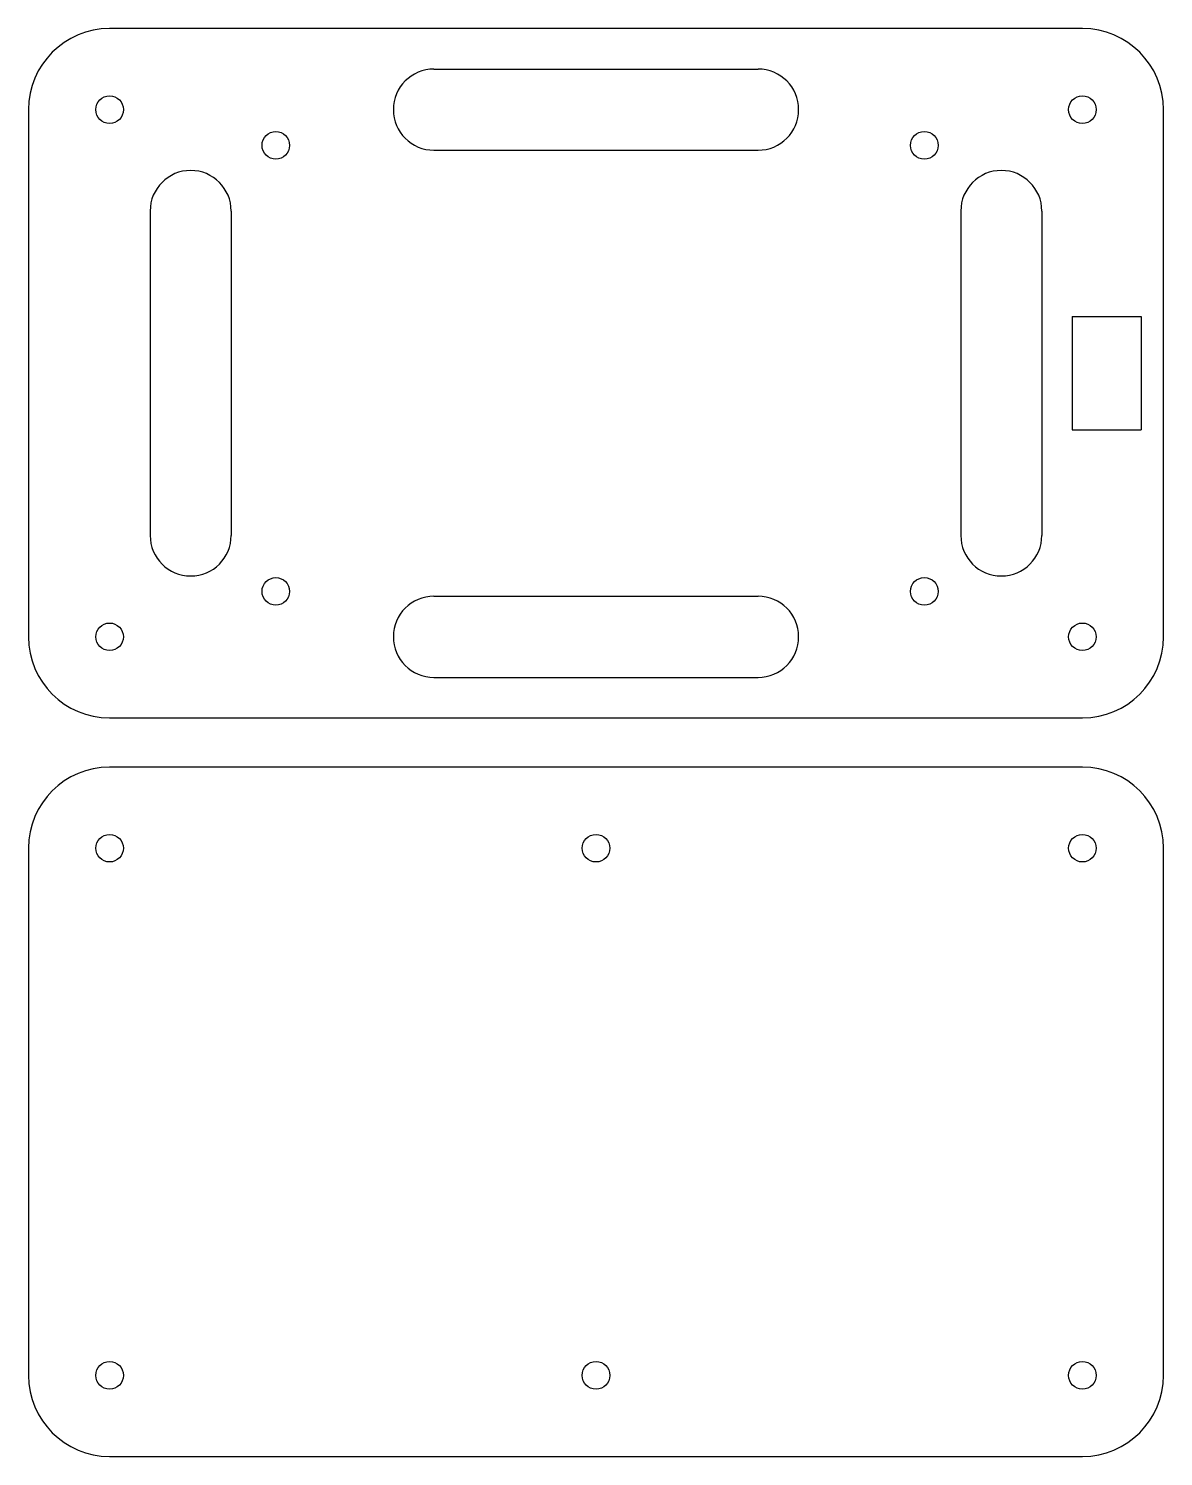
# Model space of a CAD drawing. Header units: millimetres. Extents: x -70 to 70, y -134 to 42.
import ezdxf

# ---------------------------------------------------------------- set-up
doc = ezdxf.new("R2010")
doc.units = ezdxf.units.MM

msp = doc.modelspace()

# ---------------------------------------------------------------- linework, layer by layer
at = {"color": 7, "linetype": 'Continuous', "lineweight": 25}
for p, q in [((60, 42.5), (-60, 42.5)), ((-20, 37.5), (20, 37.5)), ((-70, 32.5), (-70, -32.5)), ((70, -32.5), (70, 32.5)), ((-20, 27.5), (20, 27.5)), ((-55, 20), (-55, -20)), ((-45, 20), (-45, -20)), ((45, 20), (45, -20)), ((55, 20), (55, -20)), ((58.75, 7), (67.25, 7)), ((58.75, 7), (58.75, -7)), ((67.25, 7), (67.25, -7)), ((58.75, -7), (67.25, -7)), ((-20, -27.5), (20, -27.5)), ((-20, -37.5), (20, -37.5)), ((-60, -42.5), (60, -42.5)), ((60, -48.57), (-60, -48.57)), ((-70, -58.57), (-70, -123.57)), ((70, -123.57), (70, -58.57)), ((-60, -133.57), (60, -133.57))]:
    msp.add_line(p, q, dxfattribs=at)
for centre in [(-60, 32.5), (60, 32.5), (-39.5, 28.1), (40.5, 28.1), (-39.5, -26.9), (40.5, -26.9), (-60, -32.5), (60, -32.5), (-60, -58.57), (0, -58.57), (60, -58.57), (-60, -123.57), (0, -123.57), (60, -123.57)]:
    msp.add_circle(centre, 1.7, dxfattribs=at)
for centre, radius, start, end in [((-60, 32.5), 10, 90, 180), ((60, 32.5), 10, 0, 90), ((-20, 32.5), 5, 90, 270), ((20, 32.5), 5, 270, 90), ((-50, 20), 5, 0, 180), ((50, 20), 5, 0, 180), ((-50, -20), 5, 180, 0), ((50, -20), 5, 180, 0), ((-20, -32.5), 5, 90, 270), ((20, -32.5), 5, 270, 90), ((-60, -32.5), 10, 180, 270), ((60, -32.5), 10, 270, 0), ((-60, -58.57), 10, 90, 180), ((60, -58.57), 10, 0, 90), ((-60, -123.57), 10, 180, 270), ((60, -123.57), 10, 270, 0)]:
    msp.add_arc(centre, radius, start, end, dxfattribs=at)

doc.saveas('drawing.dxf')
